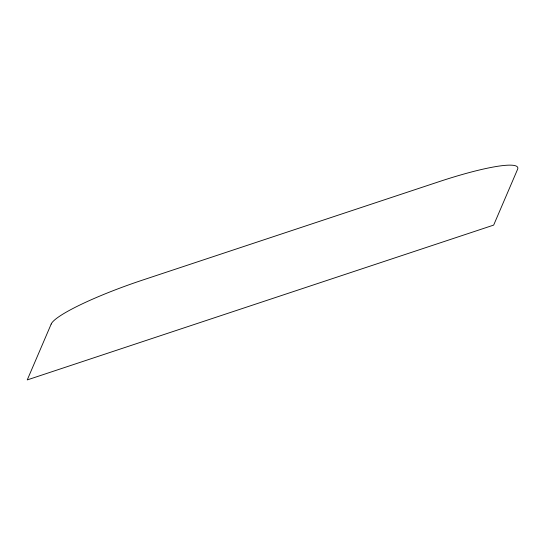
<?xml version="1.0" encoding="UTF-8"?>
<svg xmlns="http://www.w3.org/2000/svg" width="545" height="545" viewBox="0 0 545 545"><rect width="100%" height="100%" fill="white"/><g stroke="black" fill="none" stroke-linecap="round" stroke-linejoin="round"><path stroke-width="0.82" d="M51.169 324.105L27.25 379.913L493.668 225.099L517.587 169.291A90.109 12.869 -19.4 0 0 439.617 181.492L142.804 280.014A90.109 12.869 -19.4 0 0 51.169 324.105"/></g></svg>
